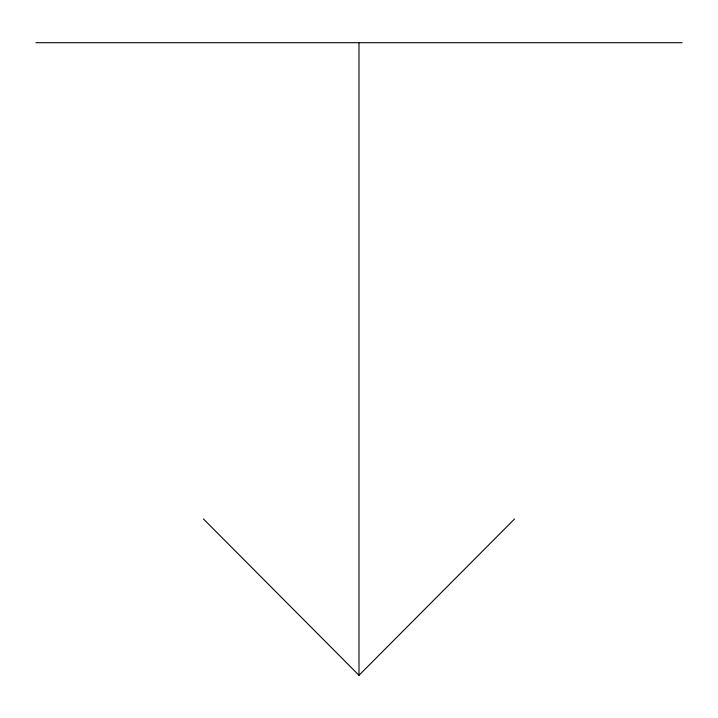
<?xml version="1.0" encoding="UTF-8"?>
<svg xmlns="http://www.w3.org/2000/svg" width="718" height="718" viewBox="0 0 718 718"><rect width="100%" height="100%" fill="white"/><g stroke="black" fill="none" stroke-linecap="round" stroke-linejoin="round"><path stroke-width="1.08" d="M203.499 519.015L359 675.306L514.501 519.015M35.9 42.694L682.1 42.694M359 42.694L359 675.306"/></g></svg>
